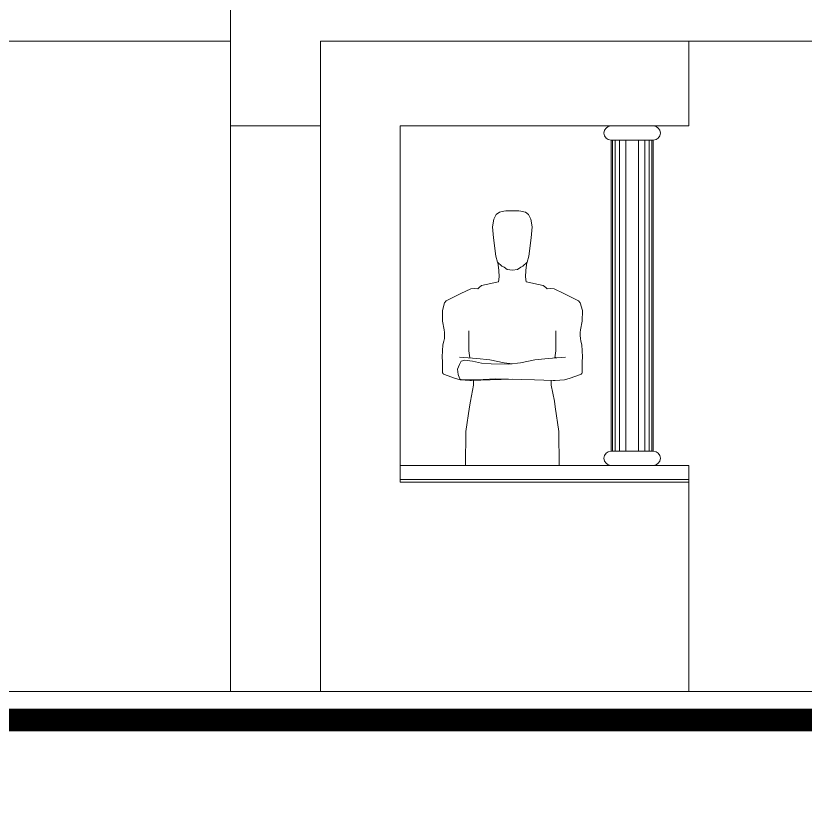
# Model space of a CAD drawing. Header units: millimetres. Extents: x 219.2 to 298.5, y 137.8 to 166.3.
# Drawn here: x 262.165 to 264.956, y 143.521 to 146.35 of the extents above; entities that cross this region are included whole.
import ezdxf

# ---------------------------------------------------------------- set-up
doc = ezdxf.new("R2010")
doc.units = ezdxf.units.MM
doc.layers.add('fach00', color=33, linetype='Continuous', lineweight=0)
doc.layers.add('fach20', color=160, linetype='Continuous', lineweight=20)

# ---------------------------------------------------------------- blocks, each defined once
blk = doc.blocks.new('moyo')
for p, q in [((234.7079, 131.7067), (234.7076, 131.709)), ((234.4759, 131.6289), (234.5542, 131.6311))]:
    blk.add_line(p, q)
blk.add_lwpolyline([(234.5842, 132.2255, 0.023085), (234.5242, 132.2255), (234.5082, 132.2211), (234.4967, 132.2128), (234.489, 132.1972), (234.4842, 132.1699), (234.4873, 132.1303), (234.4962, 132.0662), (234.5022, 132.0453), (234.5168, 132.0304), (234.5248, 132.0269), (234.5358, 132.0192), (234.5542, 132.016), (234.5726, 132.0192), (234.5836, 132.0269), (234.5916, 132.0304), (234.6062, 132.0453), (234.6122, 132.0662), (234.6211, 132.1303), (234.6242, 132.1699), (234.6194, 132.1972), (234.6117, 132.2128), (234.6003, 132.2211)], format="xyb", close=True)
for points in [[(234.5029, 132.0446), (234.5063, 132.0152), (234.5077, 131.9934), (234.5053, 131.9748), (234.445, 131.9625), (234.4364, 131.9553), (234.4316, 131.9511), (234.4207, 131.9515), (234.4068, 131.9501), (234.372, 131.9339), (234.32, 131.9077), (234.314, 131.9009), (234.3066, 131.8744), (234.3072, 131.8361), (234.3128, 131.8056, -0.101526), (234.3119, 131.7654), (234.3089, 131.752), (234.3059, 131.7102), (234.3072, 131.6918, -0.017313), (234.3072, 131.6911), (234.3072, 131.6571, 0.313071), (234.3137, 131.6477), (234.3498, 131.6343), (234.3701, 131.6292), (234.4033, 131.6264), (234.4094, 131.6262), (234.4759, 131.6289)], [(234.6055, 132.0446), (234.6021, 132.0152), (234.6007, 131.9934), (234.6031, 131.9748), (234.6634, 131.9625), (234.672, 131.9553), (234.6768, 131.9511), (234.6877, 131.9515), (234.7016, 131.9501), (234.7364, 131.9339), (234.7884, 131.9077), (234.7945, 131.9009), (234.8018, 131.8744), (234.8012, 131.8361), (234.7956, 131.8056, 0.101526), (234.7965, 131.7654), (234.7995, 131.752), (234.8025, 131.7102), (234.8012, 131.6918, 0.017313), (234.8012, 131.6911), (234.8012, 131.6571, -0.313071), (234.7947, 131.6477), (234.7586, 131.6343), (234.7383, 131.6292), (234.7051, 131.6264), (234.699, 131.6262), (234.6325, 131.6289), (234.4946, 131.6328), (234.4295, 131.6289), (234.3765, 131.6289, -0.302129), (234.3673, 131.635), (234.3621, 131.6475), (234.3601, 131.667), (234.367, 131.6826), (234.3728, 131.6943), (234.3856, 131.6986), (234.4132, 131.6948), (234.4447, 131.6875), (234.4795, 131.6856), (234.5415, 131.6846), (234.5833, 131.6888), (234.6339, 131.699), (234.6804, 131.7045), (234.7416, 131.7093)]]:
    blk.add_lwpolyline(points, format="xyb")
for points in [[(234.4041, 131.7064), (234.4003, 131.7313), (234.4003, 131.8019)], [(234.7043, 131.7064), (234.7081, 131.7313), (234.7081, 131.8019)], [(234.5542, 131.6859), (234.5251, 131.6888), (234.4745, 131.699), (234.428, 131.7045), (234.3668, 131.7093)], [(234.3887, 131.3262), (234.3898, 131.4456), (234.403, 131.5334), (234.4056, 131.5537), (234.4171, 131.6102), (234.4167, 131.6265)], [(234.7197, 131.3262), (234.7186, 131.4456), (234.7054, 131.5334), (234.7028, 131.5537), (234.6913, 131.6102), (234.6917, 131.6265)]]:
    blk.add_lwpolyline(points)

msp = doc.modelspace()

# ---------------------------------------------------------------- linework, layer by layer
at = {"layer": 'fach00'}
for p, q in [((262.9242, 146.2613), (260.2792, 146.2613)), ((264.5442, 146.2613), (264.5442, 145.9613)), ((262.9242, 145.9613), (262.9242, 143.9613)), ((263.2422, 145.9613), (263.2422, 143.9613)), ((264.5442, 145.9613), (263.5242, 145.9613)), ((263.5242, 145.9613), (263.5242, 144.7013)), ((264.4192, 145.9113), (264.2697, 145.9113)), ((264.2697, 145.9113), (264.2697, 144.8113)), ((264.2747, 145.9113), (264.2747, 144.8113)), ((264.2847, 145.9113), (264.2847, 144.8113)), ((264.2997, 145.9113), (264.2997, 144.8113)), ((264.3217, 145.9113), (264.3217, 144.8113)), ((264.3672, 145.9113), (264.3672, 144.8113)), ((264.3892, 145.9113), (264.3892, 144.8113)), ((264.4042, 145.9113), (264.4042, 144.8113)), ((264.4142, 145.9113), (264.4142, 144.8113)), ((264.4192, 145.9113), (264.4192, 144.8113)), ((264.4192, 144.8113), (264.2697, 144.8113)), ((264.5442, 144.7613), (263.5242, 144.7613)), ((264.5442, 144.7613), (264.5442, 143.9613)), ((264.5442, 144.7113), (263.5242, 144.7113)), ((264.5442, 144.7013), (263.5242, 144.7013))]:
    msp.add_line(p, q, dxfattribs=at)
for centre, start, end in [((264.2697, 145.9363), 90, 270), ((264.4192, 145.9363), 270, 90), ((264.2697, 144.7863), 90, 270), ((264.4192, 144.7863), 270, 90)]:
    msp.add_arc(centre, 0.025, start, end, dxfattribs=at)
at = {"layer": 'fach20'}
for p, q in [((262.9242, 146.4113), (262.9242, 145.9613)), ((263.2422, 146.2613), (263.2422, 145.9613)), ((268.4942, 146.2613), (263.2422, 146.2613)), ((263.2422, 145.9613), (262.9242, 145.9613)), ((275.2942, 143.9613), (253.4837, 143.9613))]:
    msp.add_line(p, q, dxfattribs=at)
at = {"layer": 'fach20', "const_width": 0.08}
msp.add_lwpolyline([(251.6927, 143.5613), (252.2899, 143.5613), (253.4899, 143.8613), (275.1942, 143.8613), (275.1942, 143.7113), (276.1646, 143.7113)], dxfattribs=at)

# ---------------------------------------------------------------- block references
at = {"layer": 'fach00'}
msp.add_blockref('moyo', (29.3665, 13.4349), dxfattribs=at)

doc.saveas('drawing.dxf')
